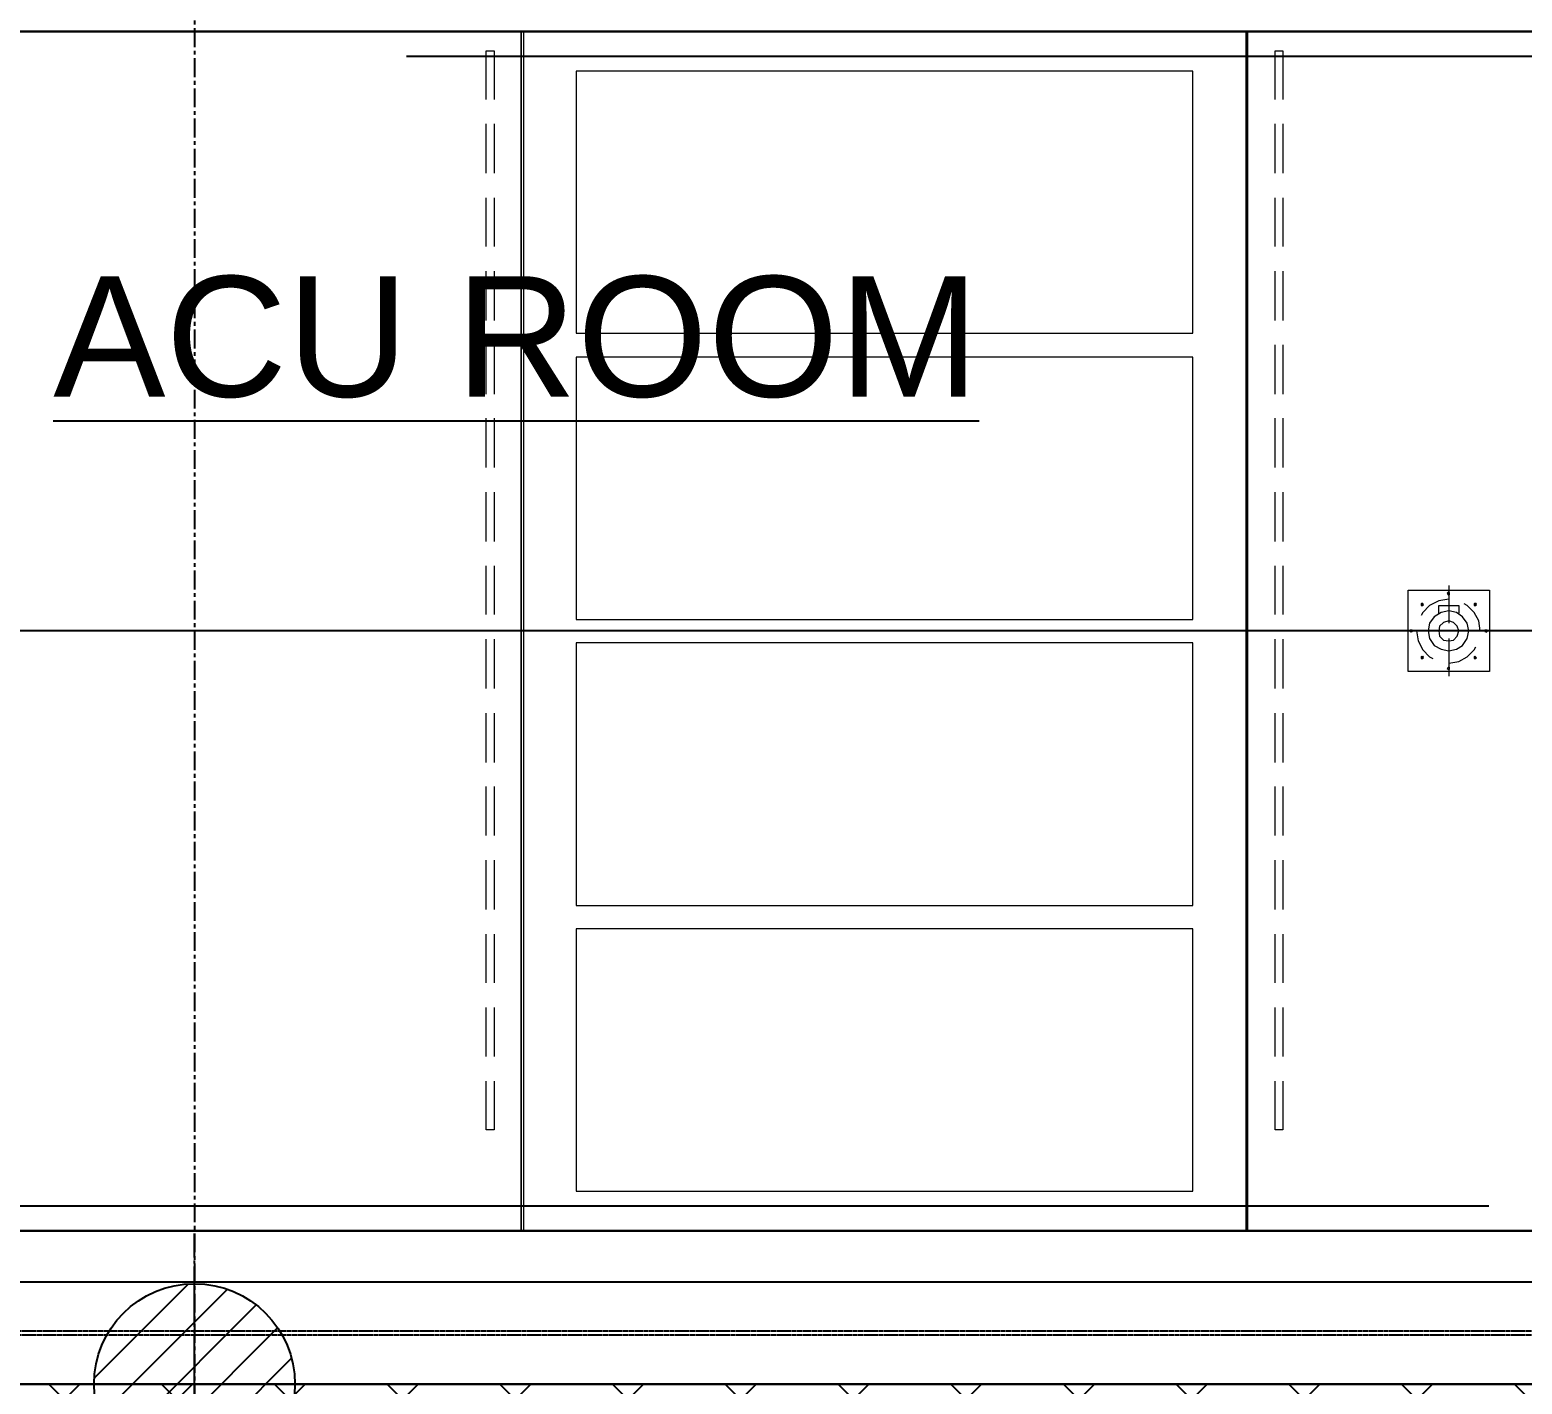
# Model space of a CAD drawing. Header units: millimetres. Extents: x 4080735 to 4152075, y -451436 to -400976.
# Drawn here: x 4120480 to 4123452, y -444662 to -441965 of the extents above; entities that cross this region are included whole.
import ezdxf

# ---------------------------------------------------------------- set-up
doc = ezdxf.new("R2010")
doc.units = ezdxf.units.MM
doc.header["$LTSCALE"] = 60
for name, pattern in [('120', [23, 20, -1, 1, -1]), ('CEN', [62, 60, -1, 0, -1]), ('CEN1', [1.4, 0.8, -0.2, 0.2, -0.2]), ('CENTER', [2, 1.25, -0.25, 0.25, -0.25]), ('DASHED', [19.049999999999997, 12.7, -6.35]), ('HIDDEN', [0.375, 0.25, -0.125])]:
    doc.linetypes.add(name, pattern=pattern)
for name, color, linetype in [('1CEN', 1, 'CEN'), ('1ST FL FW1-2', 3, 'Continuous'), ('C_TEXT_01', 2, 'Continuous'), ('CEN', 1, 'CENTER'), ('DIM-SCALE', 7, 'Continuous'), ('EQUIPMENT', 6, 'Continuous'), ('PDF_Geomertry', 7, 'Continuous'), ('PILE', 4, 'Continuous')]:
    doc.layers.add(name, color=color, linetype=linetype)
doc.styles.add('Arial', font='arial.ttf')

# ---------------------------------------------------------------- blocks, each defined once
blk = doc.blocks.new('외각')
at = {"color": 8, "linetype": 'HIDDEN', "ltscale": 0.1}
for p, q in [((-15.99999999519787, -18774.75499999878), (-15015.99999999636, -18774.75499999878)), ((-15.99999999519787, -18782.24499999877), (-15015.99999999636, -18782.24499999877))]:
    blk.add_line(p, q, dxfattribs=at)
at = {"color": 8}
blk.add_lwpolyline([(-15.99999999631837, -18676.99999999878), (-15015.99999999632, -18676.99999999668), (-15015.99999999632, -18879.99999999779), (-15.99999999399006, -18879.99999999878)], close=True, dxfattribs=at)
blk = doc.blocks.new('EQ')
at = {"color": 253, "linetype": 'DASHED', "ltscale": 10}
for p, q in [((13312.09218961571, -49.70670629665256), (227.8424663498299, -49.70670629665256)), ((227.8642476946115, -2338.293293704279), (13312.11397096049, -2338.293293704279))]:
    blk.add_line(p, q, dxfattribs=at)
at = {"color": 253, "linetype": 'CEN1', "ltscale": 500}
blk.add_line((13237.32397476386, -1193.221315810457), (1563.754420954268, -1193.221315810457), dxfattribs=at)
at = {"color": 253}
blk.add_lwpolyline([(-0.02178134478162974, -2388), (-0.02178134478162974, 0), (13539.97821865522, 0), (13539.97821865522, -2388)], close=True, dxfattribs=at)
at = {"layer": 'EQUIPMENT', "color": 253}
blk.add_lwpolyline([(0, -2388), (13540, -2388), (13540, 0), (0, 0)], close=True, dxfattribs=at)
blk.add_lwpolyline([(0, -2388), (13540, -2388), (13540, 0), (0, 0)], close=True, dxfattribs=at)
at = {"layer": 'PDF_Geomertry', "color": 253, "lineweight": 0}
for points in [[(5920.377519832109, 0), (5920.377519832109, -2388)], [(7258.470869885408, -78.92281667515635), (6030.390921935206, -78.92281667515635), (6030.390921935206, -600.2882982380688), (7258.470869885408, -600.2882982380688)], [(7258.470869885408, -648.1205284660682), (6030.390921935206, -648.1205284660682), (6030.390921935206, -1170.681755467318), (7258.470869885408, -1170.681755467318)], [(7849.178811685415, -1112.160285936669), (7849.178811685415, -1274.279231260531), (7687.059866362251, -1274.279231260531), (7687.059866362251, -1112.160285936669)], [(7258.470869885408, -1217.318242823705), (6030.390921935206, -1217.318242823705), (6030.390921935206, -1739.880685203709), (7258.470869885408, -1739.880685203709)], [(7258.470869885408, -1786.51595632825), (6030.390921935206, -1786.51595632825), (6030.390921935206, -2309.077183327638), (7258.470869885408, -2309.077183327638)]]:
    blk.add_lwpolyline(points, close=True, dxfattribs=at)
for points in [[(5925.160499704303, 0), (5925.160499704303, -2388)], [(7363.700075668399, 0), (7363.700075668399, -2388)], [(7367.287310532411, 0), (7367.287310532411, -2388), (7367.287310532411, 0)], [(5850.996334372438, -135.0656575066969), (5850.996334372438, -38.20666528493166), (5866.541627060506, -38.20666528493166)], [(5866.542235284578, -38.20666528493166), (5866.542235284578, -135.0656575066969)], [(7422.2684666852, -135.0656575066969), (7422.2684666852, -38.20666528493166), (7437.813759373501, -38.20666528493166)], [(7437.814367597457, -38.20666528493166), (7437.814367597457, -135.0656575066969)], [(5850.996334372438, -282.1483699735254), (5850.996334372438, -184.0936340261251)], [(5866.542235284578, -184.0936340261251), (5866.542235284578, -282.1483699735254)], [(7422.2684666852, -282.1483699735254), (7422.2684666852, -184.0936340261251)], [(7437.814367597457, -184.0936340261251), (7437.814367597457, -282.1483699735254)], [(5850.996334372438, -428.0353370048106), (5850.996334372438, -331.1763447811827)], [(5866.542235284578, -331.1763447811827), (5866.542235284578, -428.0353370048106)], [(7422.2684666852, -428.0353370048106), (7422.2684666852, -331.1763447811827)], [(7437.814367597457, -331.1763447811827), (7437.814367597457, -428.0353370048106)], [(5850.996334372438, -575.1180494716391), (5850.996334372438, -477.0633135251701)], [(5866.542235284578, -477.0633135251701), (5866.542235284578, -575.1180494716391)], [(7422.2684666852, -575.1180494716391), (7422.2684666852, -477.0633135251701)], [(7437.814367597457, -477.0633135251701), (7437.814367597457, -575.1180494716391)], [(5850.996334372438, -722.2007619384676), (5850.996334372438, -624.1460259910673)], [(5866.542235284578, -624.1460259910673), (5866.542235284578, -722.2007619384676)], [(7422.2684666852, -722.2007619384676), (7422.2684666852, -624.1460259910673)], [(7437.814367597457, -624.1460259910673), (7437.814367597457, -722.2007619384676)], [(5850.996334372438, -868.0877289688215), (5850.996334372438, -770.0329930214211)], [(5866.542235284578, -770.0329930214211), (5866.542235284578, -868.0877289688215)], [(7422.2684666852, -868.0877289688215), (7422.2684666852, -770.0329930214211)], [(7437.814367597457, -770.0329930214211), (7437.814367597457, -868.0877289688215)], [(5850.996334372438, -1015.17044143565), (5850.996334372438, -917.1157054873183)], [(5866.542235284578, -917.1157054873183), (5866.542235284578, -1015.17044143565)], [(7422.2684666852, -1015.17044143565), (7422.2684666852, -917.1157054873183)], [(7437.814367597457, -917.1157054873183), (7437.814367597457, -1015.17044143565)], [(5850.996334372438, -1161.057408466004), (5850.996334372438, -1064.198416244239)], [(5866.542235284578, -1064.198416244239), (5866.542235284578, -1161.057408466004)], [(7422.2684666852, -1161.057408466004), (7422.2684666852, -1064.198416244239)], [(7437.814367597457, -1064.198416244239), (7437.814367597457, -1161.057408466004)], [(7769.651815939345, -1118.277748485096), (7769.651815939345, -1116.748383668251), (7766.593085349654, -1116.748383668251), (7765.063720054692, -1118.277748485096), (7766.593085349654, -1121.336479211226), (7769.651815939345, -1121.336479211226), (7769.651815939345, -1118.277748485096)], [(7768.119339023717, -1102.984095946886), (7768.119339023717, -1177.926107154228)], [(7768.122450644383, -1121.336479211226), (7768.122450644383, -1115.219017758965)], [(7768.119339023717, -1130.512671389617), (7748.236812130897, -1133.571399929933), (7729.883650601143, -1142.74759320356), (7716.118585024728, -1156.513435402885), (7713.059854366584, -1162.630897951312)], [(7717.651839862578, -1141.219783958979), (7716.12247449928, -1139.690416954458), (7714.593109204317, -1138.161053230986), (7713.063743909472, -1139.690416954458), (7713.063743909472, -1142.749147681519), (7716.12247449928, -1142.749147681519), (7717.651839862578, -1141.219783958979)], [(7717.651839862578, -1142.749147681519), (7713.063743909472, -1138.161053230986)], [(7807.887504293583, -1193.219758600928), (7804.828773703775, -1177.924551583827), (7795.651804012014, -1165.689628677443), (7783.416881584213, -1156.513435402885), (7768.122450644383, -1153.454704676755), (7752.82801970467, -1156.513435402885), (7739.062954059802, -1165.689628677443), (7729.886762221809, -1177.924551583827), (7726.828031632002, -1193.219758600928), (7729.886762221809, -1208.514968897216), (7739.062954059802, -1222.279256620444), (7752.82801970467, -1229.926082889549), (7768.122450644383, -1232.984813616611), (7783.416881584213, -1229.926082889549), (7795.651804012014, -1222.279256620444), (7804.828773703775, -1208.514968897216), (7807.887504293583, -1193.219758600928)], [(7748.239145897678, -1158.042802407406), (7748.239145897678, -1142.74759320356), (7788.004199546762, -1142.74759320356)], [(7788.004199546762, -1142.749147681519), (7788.004199546762, -1158.04435797967)], [(7830.826428009663, -1191.690394877456), (7830.826428009663, -1193.219758600928), (7827.767697419738, -1173.338009423576), (7818.590727727977, -1156.513435402885), (7804.82644000533, -1142.749147681519), (7798.708200835041, -1139.688861384057)], [(7823.181157311192, -1141.219783958979), (7821.65179201623, -1139.690416954458), (7820.122426721384, -1138.161053230986), (7818.593061426422, -1139.690416954458), (7818.593061426422, -1142.749147681519), (7821.65179201623, -1142.749147681519), (7823.181157311192, -1141.219783958979)], [(7818.593061426422, -1142.749147681519), (7823.181157311192, -1138.161053230986)], [(7788.004199546762, -1193.219758600928), (7784.945468956954, -1184.04356860742), (7777.297864560038, -1176.396740150638), (7768.121672722278, -1173.338009423576), (7757.415337667102, -1176.396740150638), (7749.768511192524, -1184.04356860742), (7748.239145897678, -1193.219758600928), (7749.768511192524, -1203.925315595232), (7757.415337667102, -1211.573699623346), (7768.121672722278, -1213.101508867927), (7777.297864560038, -1211.573699623346), (7784.945468956954, -1203.925315595232), (7788.004199546762, -1193.219758600928)], [(5850.996334372438, -1308.140120932832), (5850.996334372438, -1210.085384983569)], [(5866.542235284578, -1210.085384983569), (5866.542235284578, -1308.140120932832)], [(7422.2684666852, -1308.140120932832), (7422.2684666852, -1210.085384983569)], [(7437.814367597457, -1210.085384983569), (7437.814367597457, -1308.140120932832)], [(7677.883674524259, -1193.219758600928), (7752.825686006225, -1193.219758600928)], [(7696.239169752458, -1193.219758600928), (7694.709804457496, -1191.690394877456), (7691.651073867688, -1191.690394877456), (7690.121708572726, -1193.219758600928), (7691.651073867688, -1194.749125603586), (7693.18043916265, -1196.278490420431), (7694.709804457496, -1194.749125603586), (7696.239169752458, -1193.219758600928), (7690.121708572726, -1193.219758600928)], [(7703.882884674706, -1193.219758600928), (7706.941615264514, -1213.101508867927), (7716.118585024728, -1231.455448800698), (7729.882872747257, -1245.219736522995), (7736.001111849328, -1248.278465060517)], [(7832.337123580277, -1193.22442750074), (7708.453866611468, -1193.22442750074)], [(7768.119339023717, -1208.514968897216), (7768.119339023717, -1283.456980105489)], [(7783.414547817432, -1193.219758600928), (7858.356559299398, -1193.219758600928)], [(7838.474810328684, -1193.219758600928), (7846.121636871714, -1193.219758600928)], [(7844.592271576868, -1193.219758600928), (7844.592271576868, -1191.690394877456), (7840.004175691982, -1191.690394877456), (7840.004175691982, -1194.749125603586), (7843.062906281906, -1196.278490420431), (7844.592271576868, -1194.749125603586), (7844.592271576868, -1193.219758600928)], [(7717.651839862578, -1246.749101338908), (7714.593109204317, -1243.690370612778), (7713.063743909472, -1245.219736522995), (7713.063743909472, -1248.278465060517), (7716.12247449928, -1248.278465060517), (7717.651839862578, -1246.749101338908)], [(7717.651839862578, -1243.690370612778), (7713.063743909472, -1248.278465060517)], [(7768.119339023717, -1257.456212812103), (7788.001865848317, -1254.397482085042), (7804.825662083109, -1245.221292093396), (7818.590727727977, -1231.455448800698), (7821.649458317901, -1225.337987346575)], [(7823.179601535085, -1246.749101338908), (7820.12087094516, -1243.690370612778), (7818.591505581862, -1245.219736522995), (7818.591505581862, -1248.278465060517), (7821.650236240006, -1248.278465060517), (7823.179601535085, -1246.749101338908)], [(7818.591505581862, -1243.690370612778), (7823.179601535085, -1248.278465060517)], [(7769.651815939345, -1268.16176980827), (7769.651815939345, -1266.63240608573), (7768.122450644383, -1265.103041268885), (7766.593085349654, -1266.63240608573), (7765.063720054692, -1268.16176980827), (7766.593085349654, -1269.691136810929), (7768.122450644383, -1271.2205005344), (7769.651815939345, -1269.691136810929), (7769.651815939345, -1268.16176980827)], [(7768.122450644383, -1265.103041268885), (7768.122450644383, -1271.2205005344)], [(5850.996334372438, -1455.222833399661), (5850.996334372438, -1357.168097452261)], [(5866.542235284578, -1357.168097452261), (5866.542235284578, -1455.222833399661)], [(7422.2684666852, -1455.222833399661), (7422.2684666852, -1357.168097452261)], [(7437.814367597457, -1357.168097452261), (7437.814367597457, -1455.222833399661)], [(5850.996334372438, -1601.109800431877), (5850.996334372438, -1503.055064482614)], [(5866.542235284578, -1503.055064482614), (5866.542235284578, -1601.109800431877)], [(7422.2684666852, -1601.109800431877), (7422.2684666852, -1503.055064482614)], [(7437.814367597457, -1503.055064482614), (7437.814367597457, -1601.109800431877)], [(5850.996334372438, -1748.192512898706), (5850.996334372438, -1650.137776949443)], [(5866.542235284578, -1650.137776949443), (5866.542235284578, -1748.192512898706)], [(7422.2684666852, -1748.192512898706), (7422.2684666852, -1650.137776949443)], [(7437.814367597457, -1650.137776949443), (7437.814367597457, -1748.192512898706)], [(5850.996334372438, -1894.07947992906), (5850.996334372438, -1797.220487704501)], [(5866.542235284578, -1797.220487704501), (5866.542235284578, -1894.07947992906)], [(7422.2684666852, -1894.07947992906), (7422.2684666852, -1797.220487704501)], [(7437.814367597457, -1797.220487704501), (7437.814367597457, -1894.07947992906)], [(5850.996334372438, -2041.162192397751), (5850.996334372438, -1943.107456448488)], [(5866.542235284578, -1943.107456448488), (5866.542235284578, -2041.162192397751)], [(7422.2684666852, -2041.162192397751), (7422.2684666852, -1943.107456448488)], [(7437.814367597457, -1943.107456448488), (7437.814367597457, -2041.162192397751)], [(5866.542235284578, -2090.190168915316), (5866.542235284578, -2187.049158571288), (5850.996942596277, -2187.049158571288), (5850.996942596277, -2090.190168915316)], [(7437.814367597457, -2090.190168915316), (7437.814367597457, -2187.049158571288), (7422.269074909156, -2187.049158571288), (7422.269074909156, -2090.190168915316)]]:
    blk.add_lwpolyline(points, dxfattribs=at)
blk = doc.blocks.new('406.9X9')
at = {"layer": 'PILE', "linetype": 'ByBlock'}
h = blk.add_hatch(dxfattribs=at)
h.set_pattern_fill('ANSI31', color=256, scale=500, style=0)
h.set_pattern_definition([(45, (0, 0), (-44.19417382415921, 44.19417382415922), [])])
edge = h.paths.add_edge_path()
edge.add_arc((0, 0), 200, 0, 360)
at = {"layer": 'CEN', "linetype": '120', "ltscale": 0.1}
for p, q in [((-2.041279203118641e-13, -300.0000000002728), (1.36932592852984e-13, 299.9999999997272)), ((-300.0000000006585, -9.311919391659459e-10), (299.9999999993414, -9.314477345508195e-10))]:
    blk.add_line(p, q, dxfattribs=at)
at = {"layer": 'PILE', "linetype": 'ByBlock'}
blk.add_circle((0, 0), 200, dxfattribs=at)

msp = doc.modelspace()

# ---------------------------------------------------------------- block references
at = {"color": 8}
msp.add_blockref('외각', (4129823.760404499, -425782.0035934308), dxfattribs=at)

# ---------------------------------------------------------------- next in the draw order: block references
at = {"layer": 'EQUIPMENT', "color": 3}
msp.add_blockref('EQ', (4115537.760404503, -441968.7822776194), dxfattribs=at)

# ---------------------------------------------------------------- next in the draw order: hatches: boundary and pattern name
at = {"layer": '1ST FL FW1-2'}
h = msp.add_hatch(dxfattribs=at)
h.set_pattern_fill('ANSI37', color=8, scale=50)
h.set_pattern_definition([(45, (-108366.3274922878, 160913.1576123672), (-112.2532015133644, 112.2532015133644), []), (135, (-108366.3274922878, 160913.1576123672), (-112.2532015133644, -112.2532015133644), [])])
h.paths.add_polyline_path([(4099657.7604045, -438662.0035934295), (4099657.759681344, -438812.0035934278), (4114657.760404503, -438812.0751857657), (4114657.760404503, -444812.0035934268), (4129957.600489838, -444812.003593602), (4129973.760319165, -429662.1635933397), (4129823.760404499, -429662.0035934308), (4129807.760404504, -444662.0035936003), (4114807.760404503, -444662.0035934286), (4114807.760404503, -438662.0759089188)])

# ---------------------------------------------------------------- next in the draw order: linework, layer by layer
at = {"layer": '1CEN', "color": 1, "linetype": 'CENTER', "ltscale": 0.5}
msp.add_line((4120807.760404488, -407162.0759087493), (4120807.760404488, -445662.0759087484), dxfattribs=at)
at = {"layer": '1ST FL FW1-2', "color": 8}
msp.add_lwpolyline([(4129823.760404499, -429662.0035934308), (4129807.760404504, -444662.0035936003), (4114807.760404503, -444662.0035934286), (4114807.760404503, -438662.0759089188), (4099657.7604045, -438662.0035934295)], dxfattribs=at)

# ---------------------------------------------------------------- next in the draw order: block references
at = {"layer": 'DIM-SCALE'}
msp.add_blockref('406.9X9', (4120807.760404488, -444662.0759087484), dxfattribs=at)

# ---------------------------------------------------------------- next in the draw order: texts
at = {"layer": 'C_TEXT_01', "insert": (4120526.460084491, -442455.9010701468), "char_height": 240, "width": 2984.898355617333, "attachment_point": 1, "style": 'Arial'}
msp.add_mtext('{\\LACU ROOM}', dxfattribs=at)

doc.saveas('drawing.dxf')
